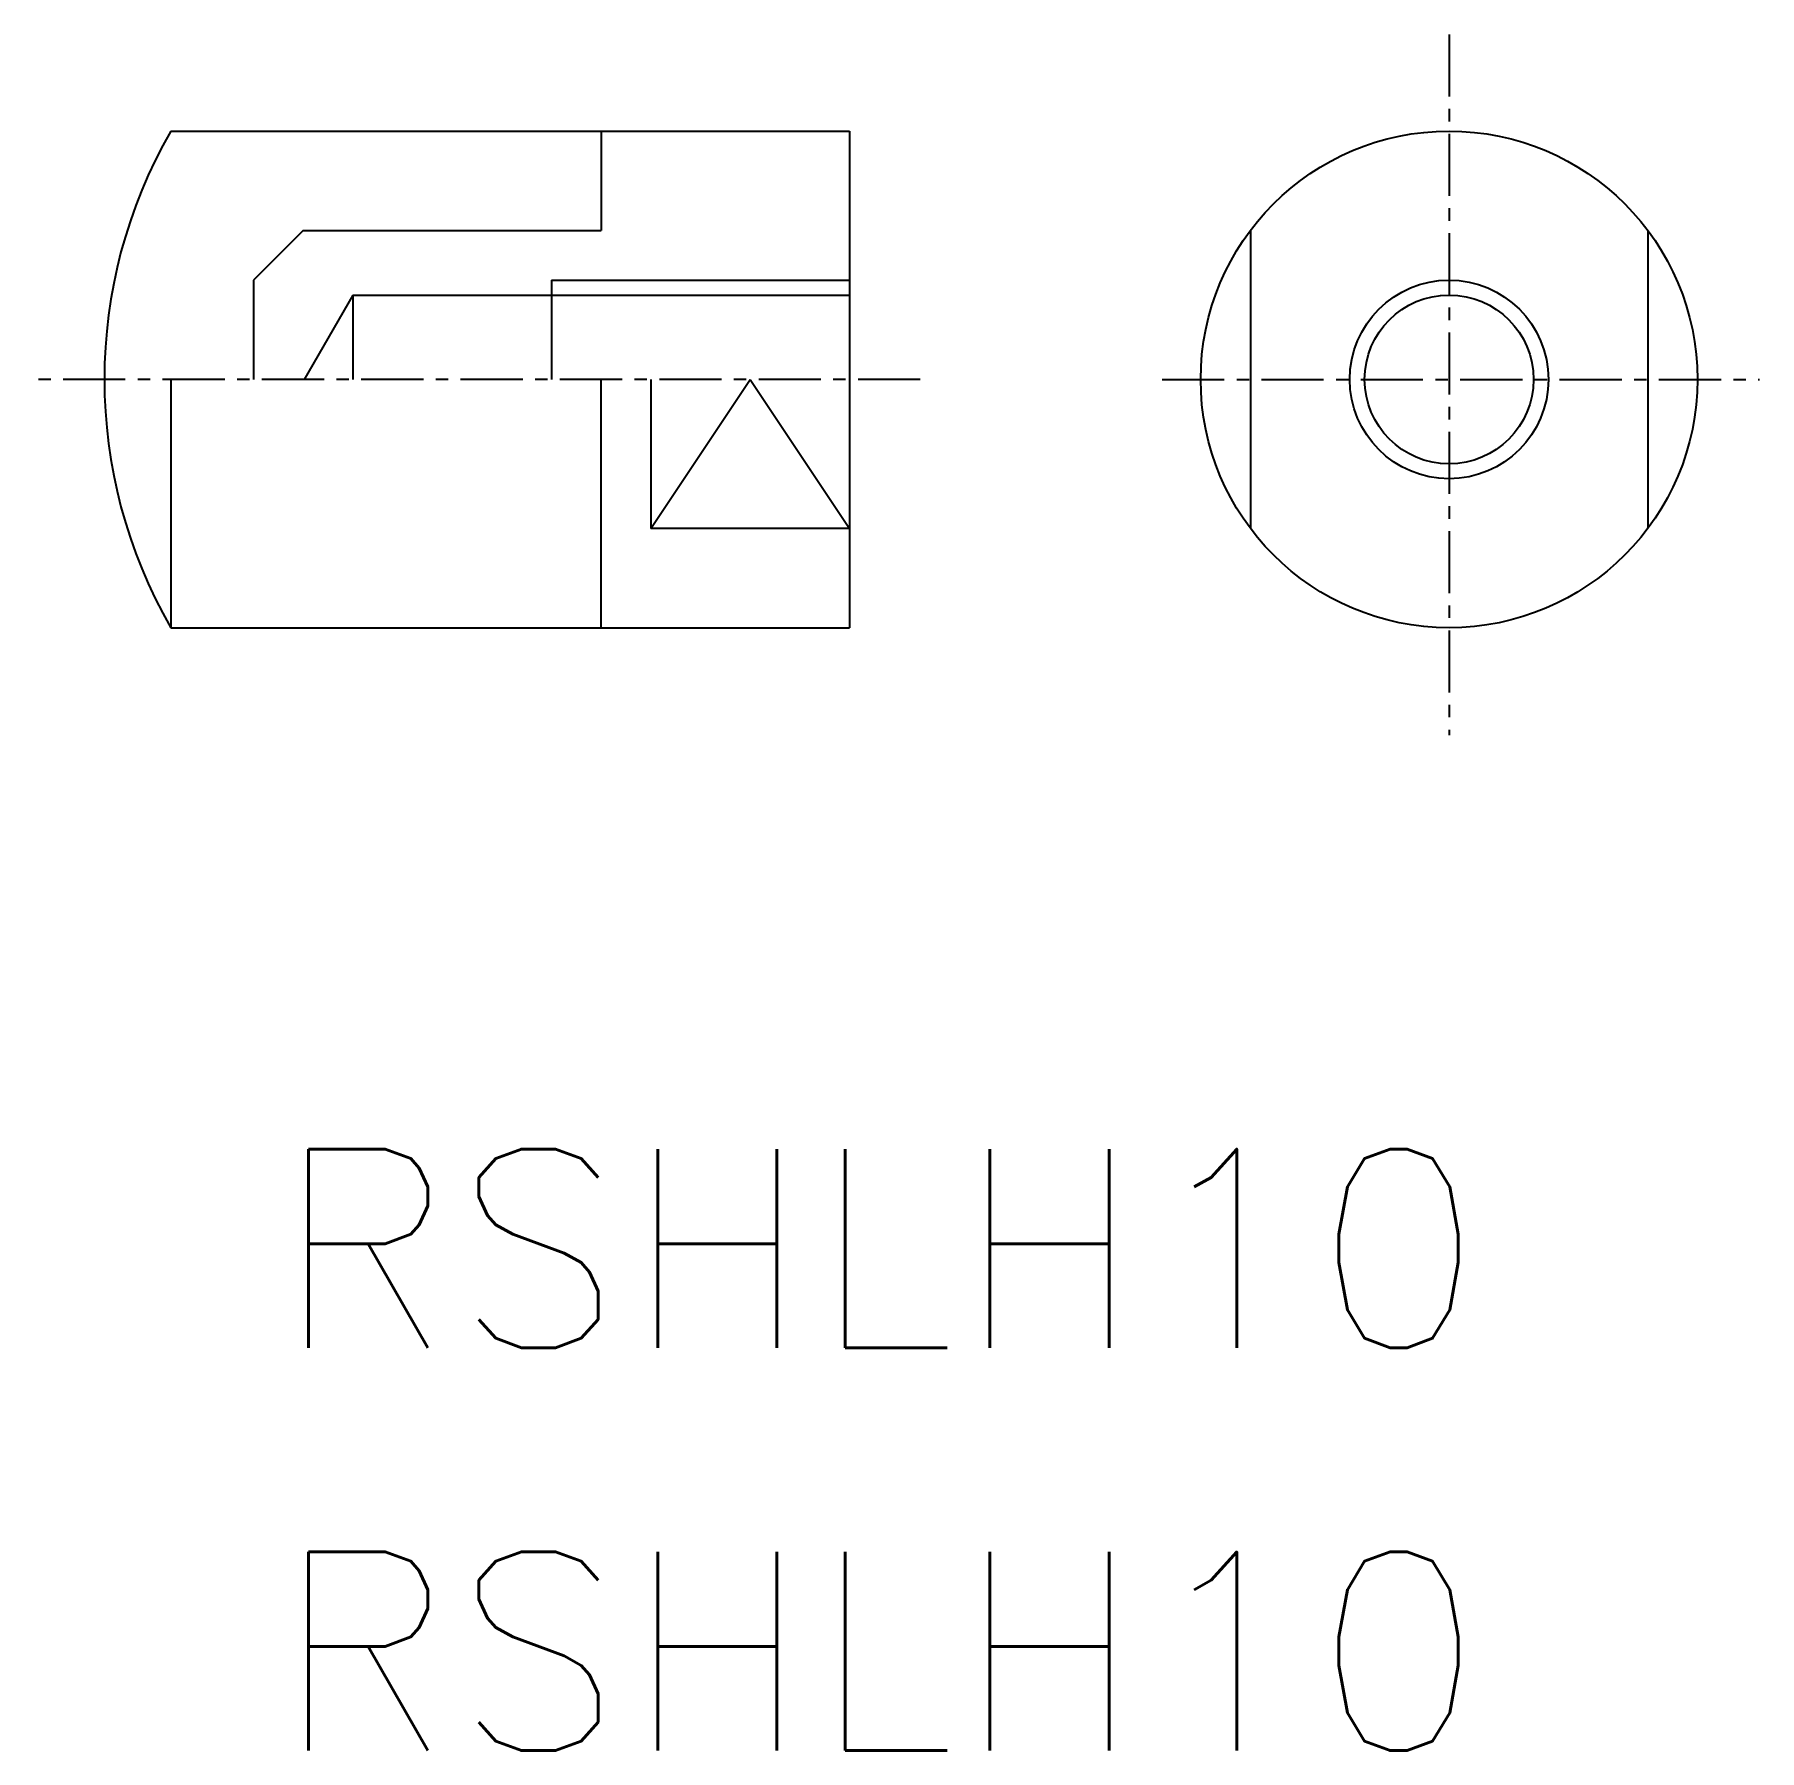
# Model space of a CAD drawing. Extents: x -129.6 to -94.9, y 1540.6 to 1575.2.
import ezdxf

# ---------------------------------------------------------------- set-up
doc = ezdxf.new("R2010")
doc.units = 0
doc.linetypes.add('CENTER', pattern=[2, 1.25, -0.25, 0.25, -0.25])
doc.layers.get('0').update_dxf_attribs({"linetype": 'CONTINUOUS'})
doc.layers.add('CENTER', color=1, linetype='CENTER')
doc.styles.get("Standard").update_dxf_attribs({"font": 'txt.shx', "bigfont": 'bigfont.shx'})

msp = doc.modelspace()

# ---------------------------------------------------------------- linework, layer by layer
at = {"linetype": 'CONTINUOUS'}
for p, q in [((-126.867, 1573.245), (-113.207, 1573.245)), ((-113.207, 1573.245), (-113.207, 1563.245)), ((-105.138, 1571.245), (-105.138, 1565.245)), ((-97.138, 1571.245), (-97.138, 1565.245)), ((-126.867, 1568.245), (-126.867, 1563.245)), ((-118.207, 1563.245), (-118.207, 1568.245)), ((-117.207, 1568.245), (-117.207, 1565.245)), ((-117.207, 1565.245), (-115.207, 1568.245)), ((-115.207, 1568.245), (-113.207, 1565.245)), ((-113.207, 1565.245), (-117.207, 1565.245)), ((-126.867, 1563.245), (-113.207, 1563.245))]:
    msp.add_line(p, q, dxfattribs=at)
at = {"color": 3}
for p, q in [((-118.207, 1573.245), (-118.207, 1571.245)), ((-124.207, 1571.245), (-125.207, 1570.245)), ((-124.207, 1571.245), (-118.207, 1571.245)), ((-125.207, 1570.245), (-125.207, 1568.245)), ((-119.207, 1570.245), (-119.207, 1568.245)), ((-119.207, 1570.245), (-113.207, 1570.245)), ((-123.207, 1569.945), (-124.188, 1568.245)), ((-123.207, 1569.945), (-123.207, 1568.245)), ((-123.207, 1569.945), (-113.207, 1569.945))]:
    msp.add_line(p, q, dxfattribs=at)
at = {"linetype": 'CONTINUOUS'}
for radius in [5, 1.7]:
    msp.add_circle((-101.138, 1568.245), radius, dxfattribs=at)
at = {"color": 3}
msp.add_circle((-101.138, 1568.245), 2, dxfattribs=at)
at = {"linetype": 'CONTINUOUS'}
msp.add_arc((-118.207, 1568.245), 10, 150, 210, dxfattribs=at)
at = {"layer": 'CENTER', "color": 1, "linetype": 'CENTER'}
for p, q in [((-101.138, 1575.191), (-101.138, 1561.083)), ((-111.785, 1568.245), (-129.613, 1568.245)), ((-106.913, 1568.245), (-94.889, 1568.245))]:
    msp.add_line(p, q, dxfattribs=at)

# ---------------------------------------------------------------- texts
for p in [(-124.783, 1548.745), (-124.783, 1540.635)]:
    msp.add_text('RSHLH10', height=4).set_placement(p)

doc.saveas('drawing.dxf')
